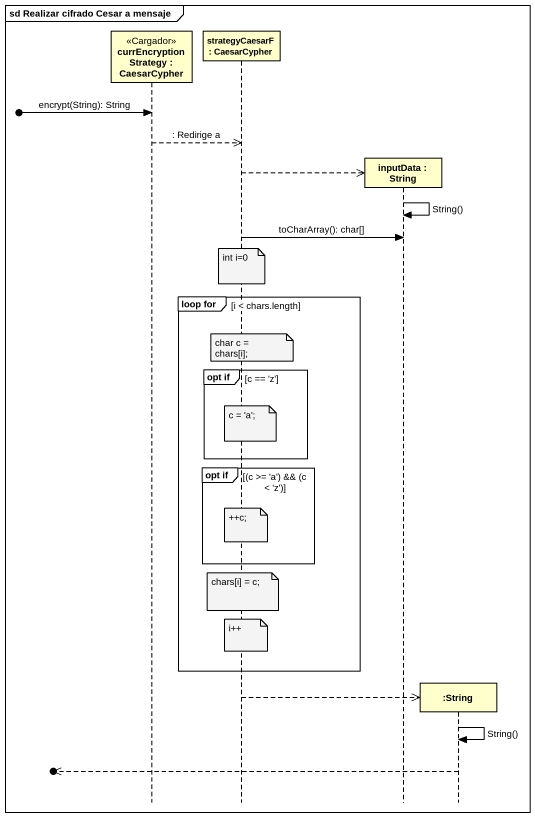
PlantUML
@startuml
mainframe sd Realizar cifrado Cesar a mensaje
hide footbox
participant "currEncryptionStrategy : CaesarCypher" as currEncryptionStrategy <<Cargador>>
participant "strategyCaesarF : CaesarCypher" as strategyCaesarF
participant "inputData : String" as inputData
participant ":String" as String

[o-> currEncryptionStrategy : encrypt(String): String
currEncryptionStrategy -->> strategyCaesarF : : Redirige a
strategyCaesarF -->> inputData **
inputData -> inputData : String()
strategyCaesarF -> inputData : toCharArray(): char[]
note over strategyCaesarF : int i=0
group loop for [i < chars.length]
  note over strategyCaesarF : char c = chars[i];
  group opt if [c == 'z']
    note over strategyCaesarF : c = 'a';
  end
  group opt if [(c >= 'a') && (c < 'z')]
    note over strategyCaesarF : ++c;
  end
  note over strategyCaesarF : chars[i] = c;
  note over strategyCaesarF : i++
end
strategyCaesarF -->> String **
String -> String : String()
[o<<-- String
@enduml
